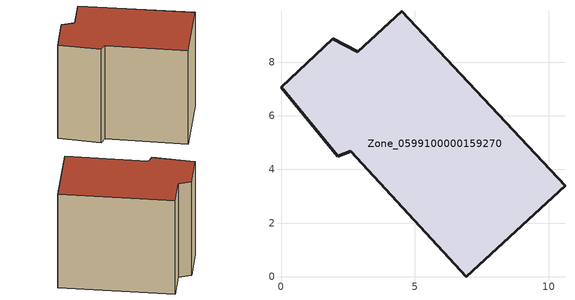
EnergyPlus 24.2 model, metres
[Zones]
Zone_0599100000159270
 floor ground (C_G): 2.12,4.49 0,7.07 1.93,8.88 2.87,8.39 4.5,9.9 10.6,3.39 6.91,0 2.6,4.68 z0
 wall outside (C_F): 2.87,8.39 1.93,8.88 0,7.07 2.12,4.49 2.6,4.68 6.91,0 10.6,3.39 4.5,9.9 2.87,8.39 z0:8.65
 roof outside (C_R): 10.6,3.39 4.5,9.9 2.87,8.39 1.93,8.88 0,7.07 2.12,4.49 2.6,4.68 6.91,0 z8.65
[BUILDING]
Pand.0599100000159270: North Axis=0; Terrain=City; Loads Convergence Tolerance Value=0.04; Temperature Convergence Tolerance Value=0.4; Solar Distribution=FullExterior; Maximum Number of Warmup Days=25; Minimum Number of Warmup Days=1
[Site:Location]
Rotterdam.The.Hague.AP_ZH_NLD Design_Conditions: Latitude=51.96; Longitude=4.45; Time Zone=1; Elevation=-4.5
[SITE:GROUNDTEMPERATURE:BUILDINGSURFACE]
18, 18, 18, 18, 18, 18, 18, 18, 18, 18, 18, 18
[MATERIAL] Thermal Absorptance=0.9; Solar Absorptance=0.7; Visible Absorptance=0.7
Name | Roughness | Thickness | Conductivity | Density | Specific Heat
G.TC.1946 | MediumSmooth | 0.15 | 1 | 540 | 1210
F.TC.1946 | Rough | 0.3 | 0.857143 | 1920 | 840
R.TC.1946 | MediumRough | 0.2 | 0.909091 | 1500 | 1000
[CONSTRUCTION]
C_G: G.TC.1946
C_F: F.TC.1946
C_R: R.TC.1946
[ZONE]
Zone_0599100000159270: Type=1; Multiplier=1; Ceiling Height=Autocalculate; Volume=Autocalculate; Floor Area=autocalculate; Part of Total Floor Area=Yes
[ZONEINFILTRATION:DESIGNFLOWRATE]
Infil_Zone_0599100000159270: Zone or ZoneList or Space or SpaceList=Zone_0599100000159270; Schedule=AlwaysOn; Design Flow Rate Calculation Method=Flow/Area; Flow Rate per Floor Area=0.003; Constant Term Coefficient=1; Temperature Term Coefficient=0; Velocity Term Coefficient=0; Velocity Squared Term Coefficient=0
[HVACTEMPLATE:ZONE:IDEALLOADSAIRSYSTEM]
Zone_0599100000159270: Maximum Heating Supply Air Temperature=50; Minimum Cooling Supply Air Temperature=13; Maximum Heating Supply Air Humidity Ratio=0.0156; Minimum Cooling Supply Air Humidity Ratio=0.0077; Heating Limit=NoLimit; Cooling Limit=NoLimit; Dehumidification Control Type=ConstantSensibleHeatRatio; Cooling Sensible Heat Ratio=0.7; Dehumidification Setpoint=60; Humidification Control Type=None; Humidification Setpoint=30; Outdoor Air Method=None; Outdoor Air Flow Rate per Person=0.00944; Outdoor Air Flow Rate per Zone Floor Area=0; Outdoor Air Flow Rate per Zone=0; Demand Controlled Ventilation Type=None; Outdoor Air Economizer Type=NoEconomizer; Heat Recovery Type=None; Sensible Heat Recovery Effectiveness=0.7; Latent Heat Recovery Effectiveness=0.65
[ZONECONTROL:THERMOSTAT]
ThermostatControl_Zone_0599100000159270: Zone or ZoneList=Zone_0599100000159270; Control Type Schedule=DualSetpointControlType; Control 1=Thermostat_Zone_0599100000159270; Temperature Difference Between Cutout And Setpoint=0
[THERMOSTATSETPOINT:DUALSETPOINT]
Thermostat_Zone_0599100000159270: Heating Setpoint Temperature Schedule=HeatingSetpoint_Zone_0599100000159270; Cooling Setpoint Temperature Schedule=CoolingSetpoint_Zone_0599100000159270
[SCHEDULE:COMPACT]
HeatingSetpoint_Zone_0599100000159270: Through: 12/31, For: AllDays, Until: 24:00, 21
CoolingSetpoint_Zone_0599100000159270: Through: 12/31, For: AllDays, Until: 24:00, 24
DualSetpointControlType: Through: 12/31, For: AllDays, Until: 24:00, 4
AlwaysOn: Through: 12/31, For: AllDays, Until: 24:00, 1
